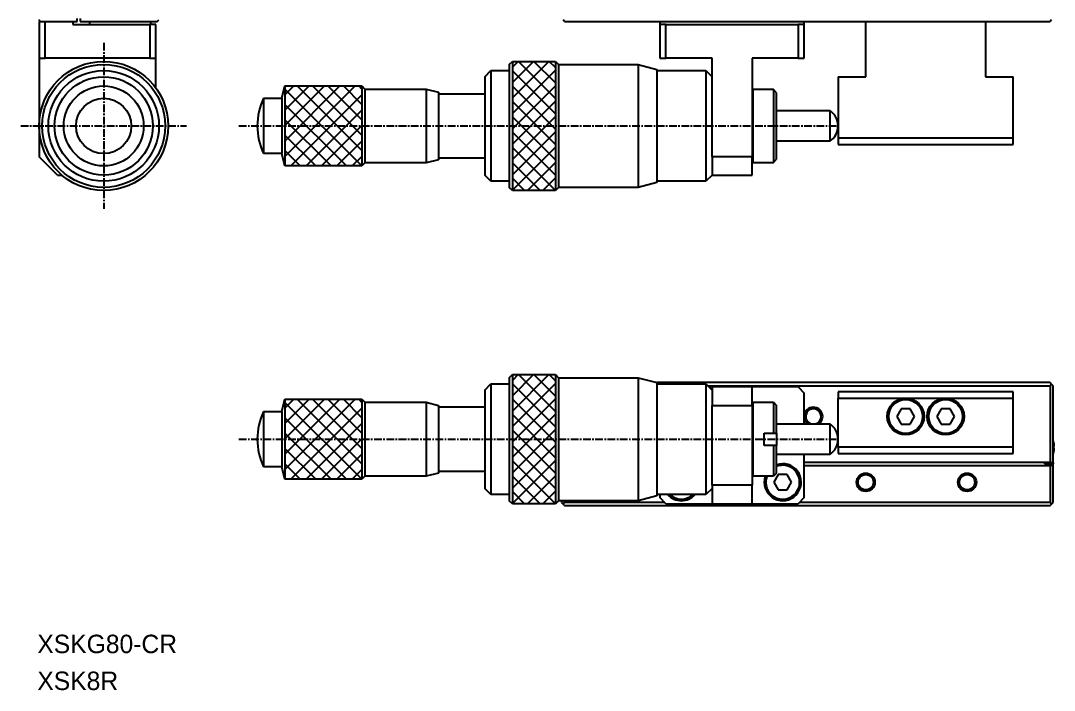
# Model space of a CAD drawing. Extents: x 968 to 1324, y 2 to 253.
# Drawn here: x 967.5 to 1135.7, y 1.9 to 110.8 of the extents above; entities that cross this region are included whole.
import ezdxf

# ---------------------------------------------------------------- set-up
doc = ezdxf.new("R2010")
doc.units = 0
doc.linetypes.add('CENTER', pattern=[2, 1.25, -0.25, 0.25, -0.25])
doc.layers.get('0').update_dxf_attribs({"linetype": 'CONTINUOUS'})
doc.layers.add('CENTER', color=1, linetype='CENTER')

msp = doc.modelspace()

# ---------------------------------------------------------------- linework, layer by layer
at = {"color": 7, "linetype": 'CONTINUOUS'}
for p, q in [((976.72, 110.72), (976.72, 111.22)), ((977.22, 111.22), (977.22, 110.72)), ((970.72, 110.72), (970.47, 110.97)), ((970.52, 110.72), (970.52, 104.72)), ((970.72, 110.72), (970.52, 110.72)), ((970.72, 110.72), (976.72, 110.72)), ((971.52, 104.72), (971.52, 110.72)), ((976.02, 110.72), (976.02, 110.22)), ((976.02, 110.22), (988.52, 110.22)), ((977.22, 110.72), (989.72, 110.72)), ((978.72, 110.72), (978.72, 110.22)), ((988.52, 110.22), (988.52, 104.72)), ((989.52, 110.22), (988.52, 110.22)), ((988.72, 110.22), (988.72, 110.72)), ((989.52, 104.72), (989.52, 110.22)), ((989.72, 110.72), (989.97, 110.97)), ((1056.02, 110.72), (1055.77, 110.97)), ((1056.02, 110.72), (1135.02, 110.72)), ((1071.52, 110.72), (1071.52, 110.22)), ((1071.52, 110.22), (1071.52, 104.72)), ((1072.52, 110.22), (1071.52, 110.22)), ((1072.52, 104.72), (1072.52, 110.22)), ((1072.52, 110.22), (1094.02, 110.22)), ((1094.02, 110.22), (1094.02, 104.72)), ((1095.02, 110.22), (1094.02, 110.22)), ((1095.02, 110.22), (1095.02, 110.72)), ((1095.02, 104.72), (1095.02, 110.22)), ((1105.02, 101.72), (1105.02, 110.72)), ((1124.52, 110.72), (1124.52, 101.72)), ((1135.27, 110.97), (1135.02, 110.72)), ((970.52, 104.72), (971.52, 104.72)), ((970.52, 104.72), (970.52, 93.72)), ((988.52, 104.72), (971.52, 104.72)), ((988.52, 104.72), (989.52, 104.72)), ((989.52, 99.88), (989.52, 104.72)), ((1071.52, 104.72), (1072.52, 104.72)), ((1080.02, 104.72), (1072.52, 104.72)), ((1080.02, 88.72), (1080.02, 104.72)), ((1094.02, 104.72), (1086.52, 104.72)), ((1086.52, 104.72), (1086.52, 88.72)), ((1094.02, 104.72), (1095.02, 104.72)), ((1043.02, 101.72), (1044.02, 102.72)), ((1044.02, 102.72), (1044.02, 102.72)), ((1044.02, 102.72), (1044.02, 84.72)), ((1044.02, 102.72), (1047.02, 102.72)), ((1047.02, 103.72), (1047.52, 104.22)), ((1047.02, 103.72), (1047.02, 103.72)), ((1047.02, 103.72), (1047.02, 83.72)), ((1047.52, 104.22), (1047.52, 104.22)), ((1047.52, 104.22), (1047.52, 83.22)), ((1047.52, 104.22), (1054.52, 104.22)), ((1054.52, 104.22), (1054.52, 104.22)), ((1054.52, 104.22), (1054.52, 83.22)), ((1054.52, 104.22), (1055.02, 103.72)), ((1055.02, 103.72), (1055.02, 103.72)), ((1055.02, 103.72), (1055.02, 83.72)), ((1055.02, 103.72), (1068.02, 103.72)), ((1068.02, 103.72), (1068.02, 103.72)), ((1068.02, 103.72), (1068.02, 83.72)), ((1068.02, 103.72), (1071.02, 102.92)), ((1071.02, 102.92), (1071.02, 102.92)), ((1071.02, 102.92), (1071.02, 84.52)), ((1071.02, 102.72), (1079.02, 102.72)), ((1079.02, 102.72), (1079.02, 102.72)), ((1079.02, 102.72), (1079.02, 84.72)), ((1079.02, 102.72), (1080.02, 101.72)), ((1043.02, 101.72), (1043.02, 101.72)), ((1043.02, 101.72), (1043.02, 85.72)), ((1100.52, 101.72), (1100.52, 91.72)), ((1100.52, 101.72), (1105.02, 101.72)), ((1124.52, 101.72), (1129.02, 101.72)), ((1129.02, 91.72), (1129.02, 101.72)), ((1010.02, 98.22), (1010.52, 100.22)), ((1010.52, 100.22), (1010.52, 100.22)), ((1010.52, 100.22), (1010.52, 87.22)), ((1010.52, 100.22), (1023.02, 100.22)), ((1023.02, 100.22), (1023.02, 100.22)), ((1023.02, 100.22), (1023.02, 87.22)), ((1023.02, 100.22), (1023.52, 99.72)), ((1023.52, 99.72), (1023.52, 99.72)), ((1023.52, 99.72), (1023.52, 87.72)), ((1023.52, 99.72), (1033.52, 99.72)), ((1033.52, 99.72), (1033.52, 99.72)), ((1033.52, 99.72), (1033.52, 87.72)), ((1033.52, 99.72), (1035.52, 99.22)), ((1086.52, 99.52), (1086.72, 99.72)), ((1086.72, 87.72), (1086.72, 99.72)), ((1086.72, 99.72), (1088.52, 99.72)), ((1088.52, 99.63), (1088.52, 99.72)), ((1088.52, 99.63), (1088.52, 99.72)), ((1090.02, 99.63), (1088.52, 99.63)), ((1090.02, 99.63), (1090.02, 87.8)), ((1090.52, 99.12), (1090.02, 99.63)), ((1007.03, 98.22), (1007.03, 89.22)), ((1007.03, 98.22), (1010.02, 98.22)), ((1010.02, 98.22), (1010.02, 89.22)), ((1035.52, 99.22), (1035.52, 88.22)), ((1035.52, 98.97), (1043.02, 98.97)), ((1090.52, 88.31), (1090.52, 99.12)), ((1090.52, 98.36), (1090.52, 99.12)), ((1090.52, 96.22), (1099.18, 96.22)), ((1099.18, 96.22), (1099.18, 91.22)), ((970.52, 93.72), (970.52, 88.72)), ((1099.18, 91.22), (1090.52, 91.22)), ((1129.02, 91.72), (1100.52, 91.72)), ((1100.52, 91.72), (1100.52, 90.72)), ((1129.02, 90.72), (1129.02, 91.72)), ((1010.02, 89.22), (1007.03, 89.22)), ((1010.52, 87.22), (1010.02, 89.22)), ((1100.52, 90.72), (1111.52, 90.72)), ((1111.52, 90.72), (1118.02, 90.72)), ((1118.02, 90.72), (1129.02, 90.72)), ((973.52, 85.72), (970.52, 88.72)), ((1023.52, 87.72), (1023.02, 87.22)), ((1033.52, 87.72), (1023.52, 87.72)), ((1035.52, 88.22), (1033.52, 87.72)), ((1043.02, 88.47), (1035.52, 88.47)), ((1086.52, 88.72), (1080.02, 88.72)), ((1080.02, 88.72), (1080.02, 85.72)), ((1086.52, 85.72), (1086.52, 88.72)), ((1086.72, 87.72), (1086.52, 87.92)), ((1088.52, 87.72), (1086.72, 87.72)), ((1088.52, 87.72), (1088.52, 87.8)), ((1088.52, 87.72), (1088.52, 87.8)), ((1088.52, 87.8), (1090.02, 87.8)), ((1090.02, 87.8), (1090.52, 88.31)), ((1090.52, 88.31), (1090.52, 89.07)), ((1023.02, 87.22), (1010.52, 87.22)), ((973.52, 85.72), (974.21, 85.72)), ((1044.02, 84.72), (1043.02, 85.72)), ((1047.02, 84.72), (1044.02, 84.72)), ((1071.02, 84.52), (1068.02, 83.72)), ((1079.02, 84.72), (1071.02, 84.72)), ((1080.02, 85.72), (1079.02, 84.72)), ((1080.02, 85.72), (1086.52, 85.72)), ((1047.52, 83.22), (1047.02, 83.72)), ((1054.52, 83.22), (1047.52, 83.22)), ((1055.02, 83.72), (1054.52, 83.22)), ((1068.02, 83.72), (1055.02, 83.72)), ((1047.02, 52.77), (1047.52, 53.27)), ((1047.02, 52.77), (1047.02, 32.77)), ((1047.52, 53.27), (1047.52, 32.27)), ((1047.52, 53.27), (1054.52, 53.27)), ((1054.52, 53.27), (1054.52, 32.27)), ((1054.52, 53.27), (1055.02, 52.77)), ((1055.02, 52.77), (1055.02, 32.77)), ((1055.02, 52.77), (1068.02, 52.77)), ((1068.02, 52.77), (1068.02, 32.77)), ((1068.02, 52.77), (1071.02, 51.97)), ((1043.02, 50.77), (1044.02, 51.77)), ((1043.02, 50.77), (1043.02, 34.77)), ((1044.02, 51.77), (1044.02, 33.77)), ((1044.02, 51.77), (1047.02, 51.77)), ((1071.02, 51.97), (1071.02, 33.57)), ((1135.02, 51.97), (1071.02, 51.97)), ((1071.02, 51.77), (1079.02, 51.77)), ((1079.02, 51.77), (1079.02, 33.77)), ((1079.02, 51.77), (1080.02, 50.77)), ((1079.32, 51.47), (1135.02, 51.47)), ((1080.02, 51.27), (1079.52, 51.27)), ((1086.52, 51.27), (1080.02, 51.27)), ((1080.02, 51.27), (1080.02, 48.27)), ((1086.52, 48.27), (1086.52, 51.27)), ((1094.02, 51.27), (1086.52, 51.27)), ((1094.02, 51.27), (1095.02, 50.27)), ((1129.02, 50.47), (1100.52, 50.47)), ((1100.52, 50.47), (1100.52, 49.47)), ((1129.02, 49.47), (1129.02, 50.47)), ((1135.02, 51.97), (1135.27, 51.72)), ((1135.27, 51.72), (1135.02, 51.47)), ((1135.02, 51.47), (1135.02, 38.97)), ((1135.52, 51.47), (1135.27, 51.72)), ((1135.52, 38.97), (1135.52, 51.47)), ((1010.02, 47.27), (1010.52, 49.27)), ((1010.52, 49.27), (1010.52, 36.27)), ((1010.52, 49.27), (1023.02, 49.27)), ((1023.02, 49.27), (1023.02, 36.27)), ((1023.02, 49.27), (1023.52, 48.77)), ((1095.02, 45.27), (1095.02, 50.27)), ((1100.52, 49.47), (1111.52, 49.47)), ((1100.52, 41.47), (1100.52, 49.47)), ((1111.52, 49.47), (1118.02, 49.47)), ((1118.02, 49.47), (1129.02, 49.47)), ((1129.02, 41.47), (1129.02, 49.47)), ((1007.03, 47.27), (1007.03, 38.27)), ((1007.03, 47.27), (1010.02, 47.27)), ((1010.02, 47.27), (1010.02, 38.27)), ((1023.52, 48.77), (1023.52, 36.77)), ((1023.52, 48.77), (1033.52, 48.77)), ((1033.52, 48.77), (1033.52, 36.77)), ((1033.52, 48.77), (1035.52, 48.27)), ((1035.52, 48.27), (1035.52, 37.27)), ((1035.52, 48.02), (1043.02, 48.02)), ((1080.02, 48.27), (1086.52, 48.27)), ((1080.02, 42.77), (1080.02, 48.27)), ((1086.52, 48.57), (1086.72, 48.77)), ((1086.52, 48.27), (1086.52, 35.27)), ((1086.72, 42.77), (1086.72, 48.77)), ((1086.72, 48.77), (1090.02, 48.77)), ((1090.02, 48.77), (1090.02, 43.77)), ((1090.02, 48.77), (1090.52, 48.27)), ((1090.52, 43.77), (1090.52, 48.27)), ((1110.8, 47.72), (1110.08, 46.47)), ((1112.24, 47.72), (1110.8, 47.72)), ((1112.96, 46.47), (1112.24, 47.72)), ((1117.3, 47.72), (1116.58, 46.47)), ((1118.74, 47.72), (1117.3, 47.72)), ((1119.46, 46.47), (1118.74, 47.72)), ((1110.08, 46.47), (1110.8, 45.22)), ((1112.24, 45.22), (1112.96, 46.47)), ((1116.58, 46.47), (1117.3, 45.22)), ((1118.74, 45.22), (1119.46, 46.47)), ((1088.52, 41.77), (1088.52, 43.77)), ((1088.52, 43.77), (1090.02, 43.77)), ((1090.02, 43.77), (1090.52, 43.77)), ((1090.52, 45.27), (1099.18, 45.27)), ((1090.52, 43.77), (1090.52, 41.77)), ((1099.18, 45.27), (1099.18, 40.27)), ((1110.8, 45.22), (1112.24, 45.22)), ((1117.3, 45.22), (1118.74, 45.22)), ((1080.02, 42.77), (1080.02, 42.69)), ((1080.02, 35.27), (1080.02, 42.77)), ((1086.72, 36.77), (1086.72, 42.77)), ((1135.59, 42.36), (1135.59, 42.35)), ((1090.02, 41.77), (1088.52, 41.77)), ((1090.02, 41.77), (1090.02, 36.77)), ((1090.52, 41.77), (1090.02, 41.77)), ((1090.52, 37.27), (1090.52, 41.77)), ((1129.02, 41.47), (1100.52, 41.47)), ((1100.52, 41.47), (1100.52, 40.47)), ((1100.52, 40.47), (1129.02, 40.47)), ((1129.02, 40.47), (1129.02, 41.47)), ((1135.59, 41.65), (1135.59, 41.29)), ((1135.71, 41.65), (1135.59, 41.65)), ((1135.59, 41.29), (1135.71, 41.29)), ((1135.59, 40.58), (1135.59, 40.58)), ((1099.18, 40.27), (1090.52, 40.27)), ((1095.02, 33.27), (1095.02, 40.27)), ((1135.02, 38.97), (1095.02, 38.97)), ((1134.12, 38.97), (1134.12, 38.77)), ((1135.52, 38.77), (1134.12, 38.77)), ((1135.02, 38.97), (1135.52, 38.97)), ((1135.52, 38.97), (1135.52, 38.77)), ((1135.52, 38.47), (1135.52, 38.77)), ((1010.02, 38.27), (1007.03, 38.27)), ((1010.52, 36.27), (1010.02, 38.27)), ((1035.52, 37.27), (1033.52, 36.77)), ((1043.02, 37.52), (1035.52, 37.52)), ((1090.52, 37.27), (1090.02, 36.77)), ((1090.8, 37.02), (1090.08, 35.77)), ((1092.24, 37.02), (1090.8, 37.02)), ((1092.96, 35.77), (1092.24, 37.02)), ((1095.02, 38.47), (1135.02, 38.47)), ((1135.02, 38.47), (1135.02, 32.47)), ((1135.52, 38.47), (1135.02, 38.47)), ((1135.52, 32.47), (1135.52, 38.47)), ((1023.02, 36.27), (1010.52, 36.27)), ((1023.52, 36.77), (1023.02, 36.27)), ((1033.52, 36.77), (1023.52, 36.77)), ((1086.72, 36.77), (1086.52, 36.97)), ((1090.02, 36.77), (1086.72, 36.77)), ((1090.08, 35.77), (1090.8, 34.52)), ((1092.24, 34.52), (1092.96, 35.77)), ((1044.02, 33.77), (1043.02, 34.77)), ((1047.02, 33.77), (1044.02, 33.77)), ((1079.02, 33.77), (1071.02, 33.77)), ((1071.52, 33.77), (1071.52, 33.27)), ((1080.02, 34.77), (1079.02, 33.77)), ((1086.52, 35.27), (1080.02, 35.27)), ((1080.02, 35.27), (1080.02, 32.27)), ((1086.52, 32.27), (1086.52, 35.27)), ((1090.8, 34.52), (1092.24, 34.52)), ((1047.52, 32.27), (1047.02, 32.77)), ((1054.52, 32.27), (1047.52, 32.27)), ((1055.02, 32.77), (1054.52, 32.27)), ((1068.02, 32.77), (1055.02, 32.77)), ((1055.52, 32.77), (1055.52, 32.47)), ((1055.52, 32.47), (1055.77, 32.22)), ((1056.02, 32.47), (1055.77, 32.22)), ((1055.77, 32.22), (1056.02, 31.97)), ((1056.02, 32.47), (1056.02, 32.77)), ((1072.32, 32.47), (1056.02, 32.47)), ((1056.02, 31.97), (1135.02, 31.97)), ((1071.02, 33.57), (1068.02, 32.77)), ((1072.52, 32.27), (1071.52, 33.27)), ((1072.52, 32.27), (1080.02, 32.27)), ((1080.02, 32.27), (1086.52, 32.27)), ((1086.52, 32.27), (1094.02, 32.27)), ((1095.02, 33.27), (1094.02, 32.27)), ((1135.02, 32.47), (1094.22, 32.47)), ((1135.27, 32.22), (1135.02, 32.47)), ((1135.02, 31.97), (1135.27, 32.22)), ((1135.27, 32.22), (1135.52, 32.47))]:
    msp.add_line(p, q, dxfattribs=at)
at = {"color": 3, "linetype": 'CONTINUOUS'}
for p, q in [((1053.47, 104.22), (1047.52, 98.27)), ((1050.97, 104.22), (1047.52, 100.77)), ((1048.47, 104.22), (1047.52, 103.27)), ((1054.52, 102.77), (1047.52, 95.77)), ((1054.52, 95.71), (1047.52, 102.71)), ((1054.52, 98.21), (1048.52, 104.22)), ((1054.52, 100.71), (1051.02, 104.22)), ((1054.52, 103.21), (1053.52, 104.22)), ((1021.97, 100.22), (1010.52, 88.77)), ((1019.47, 100.22), (1010.52, 91.27)), ((1016.97, 100.22), (1010.52, 93.77)), ((1014.47, 100.22), (1010.52, 96.27)), ((1011.97, 100.22), (1010.52, 98.77)), ((1023.02, 87.22), (1010.52, 99.71)), ((1023.02, 89.71), (1012.52, 100.22)), ((1023.02, 92.21), (1015.02, 100.22)), ((1023.02, 94.71), (1017.52, 100.22)), ((1023.02, 97.21), (1020.02, 100.22)), ((1023.02, 99.71), (1022.52, 100.22)), ((1054.52, 100.27), (1047.52, 93.27)), ((1054.52, 93.21), (1047.52, 100.21)), ((1023.02, 98.77), (1011.47, 87.22)), ((1054.52, 97.77), (1047.52, 90.77)), ((1054.52, 90.71), (1047.52, 97.71)), ((1020.52, 87.22), (1010.52, 97.21)), ((1023.02, 96.27), (1013.97, 87.22)), ((1018.02, 87.22), (1010.52, 94.71)), ((1054.52, 95.27), (1047.52, 88.27)), ((1054.52, 88.21), (1047.52, 95.21)), ((1023.02, 93.77), (1016.47, 87.22)), ((1054.52, 92.77), (1047.52, 85.77)), ((1054.52, 85.71), (1047.52, 92.71)), ((1015.52, 87.22), (1010.52, 92.21)), ((1023.02, 91.27), (1018.97, 87.22)), ((1013.02, 87.22), (1010.52, 89.71)), ((1054.52, 90.27), (1047.52, 83.27)), ((1054.52, 83.22), (1047.52, 90.21)), ((1023.02, 88.77), (1021.47, 87.22)), ((1052.02, 83.22), (1047.52, 87.71)), ((1054.52, 87.77), (1049.97, 83.22)), ((1049.52, 83.22), (1047.52, 85.21)), ((1054.52, 85.27), (1052.47, 83.22)), ((1053.47, 53.27), (1047.52, 47.32)), ((1050.97, 53.27), (1047.52, 49.82)), ((1048.47, 53.27), (1047.52, 52.32)), ((1054.52, 47.26), (1048.52, 53.27)), ((1054.52, 49.76), (1051.02, 53.27)), ((1054.52, 52.26), (1053.52, 53.27)), ((1054.52, 51.82), (1047.52, 44.82)), ((1054.52, 44.76), (1047.52, 51.76)), ((1021.97, 49.27), (1010.52, 37.82)), ((1019.47, 49.27), (1010.52, 40.32)), ((1016.97, 49.27), (1010.52, 42.82)), ((1014.47, 49.27), (1010.52, 45.32)), ((1011.97, 49.27), (1010.52, 47.82)), ((1023.02, 38.76), (1012.52, 49.27)), ((1023.02, 41.26), (1015.02, 49.27)), ((1023.02, 43.76), (1017.52, 49.27)), ((1023.02, 46.26), (1020.02, 49.27)), ((1023.02, 48.76), (1022.52, 49.27)), ((1054.52, 49.32), (1047.52, 42.32)), ((1054.52, 42.26), (1047.52, 49.26)), ((1023.02, 36.27), (1010.52, 48.76)), ((1023.02, 47.82), (1011.47, 36.27)), ((1020.52, 36.27), (1010.52, 46.26)), ((1054.52, 46.82), (1047.52, 39.82)), ((1054.52, 39.76), (1047.52, 46.76)), ((1018.02, 36.27), (1010.52, 43.76)), ((1023.02, 45.32), (1013.97, 36.27)), ((1054.52, 44.32), (1047.52, 37.32)), ((1054.52, 37.26), (1047.52, 44.26)), ((1023.02, 42.82), (1016.47, 36.27)), ((1015.52, 36.27), (1010.52, 41.26)), ((1054.52, 41.82), (1047.52, 34.82)), ((1054.52, 34.76), (1047.52, 41.76)), ((1013.02, 36.27), (1010.52, 38.76)), ((1023.02, 40.32), (1018.97, 36.27)), ((1054.52, 39.32), (1047.52, 32.32)), ((1054.52, 32.27), (1047.52, 39.26)), ((1023.02, 37.82), (1021.47, 36.27)), ((1052.02, 32.27), (1047.52, 36.76)), ((1054.52, 36.82), (1049.97, 32.27)), ((1049.52, 32.27), (1047.52, 34.26)), ((1054.52, 34.32), (1052.47, 32.27))]:
    msp.add_line(p, q, dxfattribs=at)
at = {"color": 7, "linetype": 'CONTINUOUS'}
for centre, radius in [((981.02, 93.72), 10.5), ((981.02, 93.72), 10), ((981.02, 93.72), 9), ((981.02, 93.72), 8), ((981.02, 93.72), 6.5), ((981.02, 93.72), 4.5), ((1111.52, 46.47), 3), ((1111.52, 46.47), 2.75), ((1118.02, 46.47), 3), ((1118.02, 46.47), 2.75), ((1105.02, 35.77), 1.25), ((1121.52, 35.77), 1.25)]:
    msp.add_circle(centre, radius, dxfattribs=at)
at = {"color": 3, "linetype": 'CONTINUOUS'}
for centre in [(1105.02, 35.77), (1121.52, 35.77)]:
    msp.add_circle(centre, 1.5, dxfattribs=at)
at = {"color": 7, "linetype": 'CONTINUOUS'}
for centre, radius, start, end in [((1016.52, 93.72), 10.5, 154.6231, 180), ((1097.52, 93.72), 3, 0, 56.4427), ((1016.52, 93.72), 10.5, 180, 205.3769), ((1097.52, 93.72), 3, 303.5573, 0), ((1016.52, 42.77), 10.5, 154.6231, 180), ((1096.52, 46.47), 1.25, 0, 253.7398), ((1096.52, 46.47), 1.25, 286.2602, 0), ((1097.52, 42.77), 3, 0, 56.4427), ((1016.52, 42.77), 10.5, 180, 205.3769), ((1097.52, 42.77), 3, 303.5573, 0), ((1132.52, 41.47), 3.2, 16.1225, 20.3641), ((1132.52, 41.47), 3.19, 3.2297, 16.1067), ((1132.52, 41.47), 3.2, 339.6359, 343.8775), ((1132.52, 41.47), 3.19, 343.8933, 356.7703), ((1091.52, 35.77), 3, 180, 109.4712), ((1091.52, 35.77), 2.75, 158.6763, 90), ((1091.52, 35.77), 2.75, 90, 111.3237), ((1091.52, 35.77), 3, 160.5288, 180), ((1075.02, 35.77), 3, 221.8103, 318.1897), ((1075.02, 35.77), 2.75, 226.6582, 313.3418)]:
    msp.add_arc(centre, radius, start, end, dxfattribs=at)
at = {"color": 3, "linetype": 'CONTINUOUS'}
for start, end in [(90, 180), (306.8699, 90), (180, 233.1301)]:
    msp.add_arc((1096.52, 46.47), 1.5, start, end, dxfattribs=at)
at = {"layer": 'CENTER', "color": 1, "linetype": 'CENTER'}
for p, q in [((981.02, 107.22), (981.02, 80.22)), ((967.52, 93.72), (994.52, 93.72)), ((1003.02, 93.72), (1100.52, 93.72)), ((1003.02, 42.77), (1100.52, 42.77))]:
    msp.add_line(p, q, dxfattribs=at)

# ---------------------------------------------------------------- texts
at = {"color": 7, "linetype": 'CONTINUOUS'}
for s, p in [('XSKG80-CR', (970.22, 7.97)), ('XSK8R', (970.22, 1.97))]:
    msp.add_text(s, height=3, dxfattribs=at).set_placement(p)

doc.saveas('drawing.dxf')
